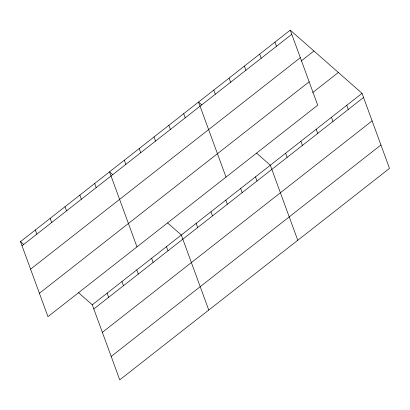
<?xml version="1.0" encoding="UTF-8"?>
<svg xmlns="http://www.w3.org/2000/svg" width="410" height="410" viewBox="0 0 410 410"><rect width="100%" height="100%" fill="white"/><g stroke="black" fill="none" stroke-linecap="round" stroke-linejoin="round"><path stroke-width="0.61" d="M290.249 30.145L317.714 105.196L47.965 316.669L20.5 241.618L290.249 30.145L362.035 93.331L389.5 168.382L119.751 379.855L92.286 304.804L78.546 292.709M22.022 245.769L291.771 34.296M30.581 269.17L300.33 57.692M301.119 61.044L313.937 50.994M39.406 293.273L309.15 81.8M312.702 92.578L338.347 72.478M92.286 304.804L362.035 93.331M93.808 308.955L363.552 97.483M102.367 332.351L372.116 120.878M111.187 356.459L380.936 144.986M201.853 104.965L198.532 102.044L226.002 177.099M256.578 153.135L270.318 165.23L297.783 240.286M112.832 174.752L109.516 171.831L136.981 246.887M167.562 222.922L181.302 235.017L208.767 310.068M20.5 241.618L23.816 244.534M346.747 105.314L348.269 109.465M331.464 117.296L332.981 121.452M316.177 129.278L317.699 133.434M274.961 42.127L276.483 46.279M300.889 141.265L302.411 145.417M259.679 54.11L261.196 58.266M285.606 153.248L287.123 157.399M244.391 66.092L245.913 70.248M229.108 78.079L230.625 82.231M255.481 176.859L257.003 181.015M213.82 90.062L215.342 94.213M240.649 188.492L242.166 192.644M225.813 200.121L227.33 204.277M183.7 113.678L185.217 117.829M210.976 211.755L212.493 215.906M168.864 125.306L170.381 129.463M196.139 223.383L197.661 227.54M154.027 136.94L155.544 141.091M139.19 148.569L140.712 152.725M166.465 246.646L167.987 250.802M124.353 160.202L125.875 164.354M151.628 258.279L153.15 262.431M136.797 269.908L138.313 274.064M94.679 183.46L96.201 187.616M121.96 281.542L123.477 285.693M79.842 195.093L81.364 199.245M107.123 293.17L108.64 297.327M65.011 206.722L66.528 210.878M50.174 218.356L51.691 222.507M35.337 229.984L36.854 234.141"/></g></svg>
